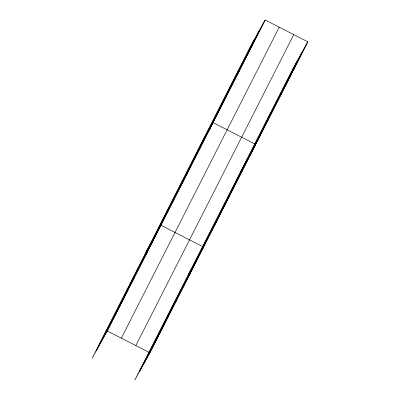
<?xml version="1.0" encoding="UTF-8"?>
<svg xmlns="http://www.w3.org/2000/svg" width="400" height="400" viewBox="0 0 400 400"><rect width="100%" height="100%" fill="white"/><g stroke="black" fill="none" stroke-linecap="round" stroke-linejoin="round"><path stroke-width="0.6" d="M96.655 350.105L254.56 39.135M101.275 341.77L259.18 30.805M105.76 333.685L263.66 22.715M265.17 20L250.075 47.225L92.175 358.195L107.265 330.97L265.17 20L307.825 41.805L149.925 352.775L134.83 380L292.735 69.03L307.825 41.805M121.34 338.165L279.245 27.195M135.845 345.58L293.75 34.61M139.315 371.91L297.22 60.945M143.935 363.58L301.84 52.61M148.415 355.49L306.32 44.525M250.635 48.37L252.14 45.655M237.61 74.025L239.115 71.31M224.58 99.68L226.085 96.965M197.97 149.845L213.06 122.62L255.72 144.425L240.63 171.65M198.525 150.99L200.03 148.275M185.5 176.645L187.005 173.93M172.475 202.3L173.98 199.585M145.86 252.465L160.95 225.24L202.525 246.495M146.025 254.39L147.53 251.67M132.6 280.82L134.11 278.105M119.18 307.25L120.685 304.535M293.295 70.18L294.8 67.46M280.265 95.835L281.77 93.115M267.24 121.49L268.745 118.77M241.185 172.8L242.69 170.08M228.16 198.455L229.665 195.735M215.13 224.11L216.635 221.39M188.52 274.27L203.61 247.045M188.685 276.195L190.19 273.48M175.26 302.63L176.765 299.91M161.84 329.06L163.345 326.345M107.265 330.97L149.925 352.775"/></g></svg>
